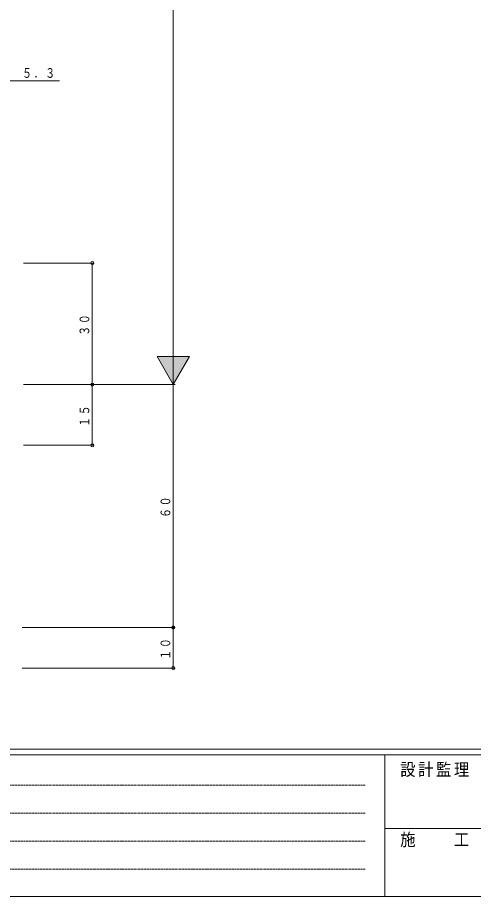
# Model space of a CAD drawing. Units: millimetres on the paper. Extents: x -397 to 397, y -282 to 282.
# Drawn here: x -227.1 to -114.4, y -282.1 to -65.1 of the extents above; entities that cross this region are included whole.
import ezdxf

# ---------------------------------------------------------------- set-up
doc = ezdxf.new("R2010")
doc.units = ezdxf.units.MM
doc.linetypes.add('USER1', pattern=[0.375, 0.25, -0.125])
doc.layers.add('0-1_YKK_ZWAK', color=7, linetype='Continuous', lineweight=18)
doc.layers.add('0-7_YKK_D', color=6, linetype='Continuous', lineweight=18)
doc.styles.add('ＭＳ ゴシック', font='')
doc.styles.get('ＭＳ ゴシック').set_extended_font_data('MS Gothic')

msp = doc.modelspace()

# ---------------------------------------------------------------- linework, layer by layer
at = {"layer": '0-1_YKK_ZWAK'}
for p, q in [((376.092, -245.7), (-393.908, -245.7)), ((338.292, -247.1), (-393.908, -247.1)), ((-136.308, -247.1), (-136.308, -282.1)), ((-136.308, -265.299), (-7.508, -265.299)), ((-393.908, -282.1), (338.292, -282.1))]:
    msp.add_line(p, q, dxfattribs=at)
at = {"layer": '0-1_YKK_ZWAK', "linetype": 'USER1'}
for p, q in [((-389.31, -254.612), (-141.117, -254.612)), ((-389.31, -261.541), (-141.117, -261.541)), ((-389.31, -268.47), (-141.117, -268.47)), ((-389.31, -275.398), (-141.117, -275.398))]:
    msp.add_line(p, q, dxfattribs=at)
at = {"layer": '0-7_YKK_D'}
for p, q in [((-188.608, -155.7), (-188.608, 227.3)), ((-216.708, -80.7), (-233.908, -80.7)), ((-225.608, -125.7), (-208.108, -125.7)), ((-208.608, -125.7), (-208.608, -155.7)), ((-188.608, -155.7), (-192.608, -148.772)), ((-184.608, -148.772), (-192.608, -148.772)), ((-188.608, -155.7), (-184.608, -148.772)), ((-225.608, -155.7), (-188.108, -155.7)), ((-225.608, -155.7), (-188.108, -155.7)), ((-225.608, -155.7), (-208.108, -155.7)), ((-225.608, -155.7), (-208.108, -155.7)), ((-208.608, -155.7), (-208.608, -170.7)), ((-188.608, -155.7), (-188.608, -215.7)), ((-225.608, -170.7), (-208.108, -170.7)), ((-225.899, -215.7), (-188.108, -215.7)), ((-225.608, -215.7), (-188.108, -215.7)), ((-188.608, -215.7), (-188.608, -225.7)), ((-225.899, -225.7), (-188.108, -225.7))]:
    msp.add_line(p, q, dxfattribs=at)
for centre, start, end in [((-208.608, -125.7), 0, 180), ((-208.608, -125.7), 180, 0), ((-208.608, -155.7), 0, 180), ((-208.608, -155.7), 0, 180), ((-208.608, -155.7), 180, 0), ((-208.608, -155.7), 180, 0), ((-208.608, -170.7), 0, 180), ((-208.608, -170.7), 180, 0), ((-188.608, -215.7), 0, 180), ((-188.608, -215.7), 0, 180), ((-188.608, -215.7), 180, 0), ((-188.608, -215.7), 180, 0), ((-188.608, -225.7), 0, 180), ((-188.608, -225.7), 180, 0)]:
    msp.add_arc(centre, 0.375, start, end, dxfattribs=at)
msp.add_solid([(-184.608, -148.772), (-188.608, -155.7), (-192.608, -148.772)], dxfattribs=at)

# ---------------------------------------------------------------- texts
at = {"layer": '0-1_YKK_ZWAK', "char_height": 3.079, "attachment_point": 7, "style": 'ＭＳ ゴシック'}
for s, insert in [('\\T1.17;\\W0.9;設計監理', (-132.539, -252.633)), ('\\T1.17;\\W0.9;施\u3000\u3000工', (-132.539, -269.954))]:
    msp.add_mtext(s, dxfattribs=dict(at, insert=insert))
at = {"layer": '0-7_YKK_D', "color": 7, "insert": (-225.953, -80), "char_height": 2.39, "attachment_point": 7, "style": 'ＭＳ ゴシック'}
msp.add_mtext('\\T1.17;\\W0.75;５．３', dxfattribs=at)
at = {"layer": '0-7_YKK_D', "color": 7, "char_height": 2.39, "attachment_point": 7, "rotation": 90, "style": 'ＭＳ ゴシック'}
for s, insert in [('\\T1.17;\\W0.75;３０', (-209.308, -143.645)), ('\\T1.17;\\W0.75;１５', (-209.308, -166.145)), ('\\T1.17;\\W0.75;６０', (-189.308, -188.645)), ('\\T1.17;\\W0.75;１０', (-189.308, -223.645))]:
    msp.add_mtext(s, dxfattribs=dict(at, insert=insert))

doc.saveas('drawing.dxf')
